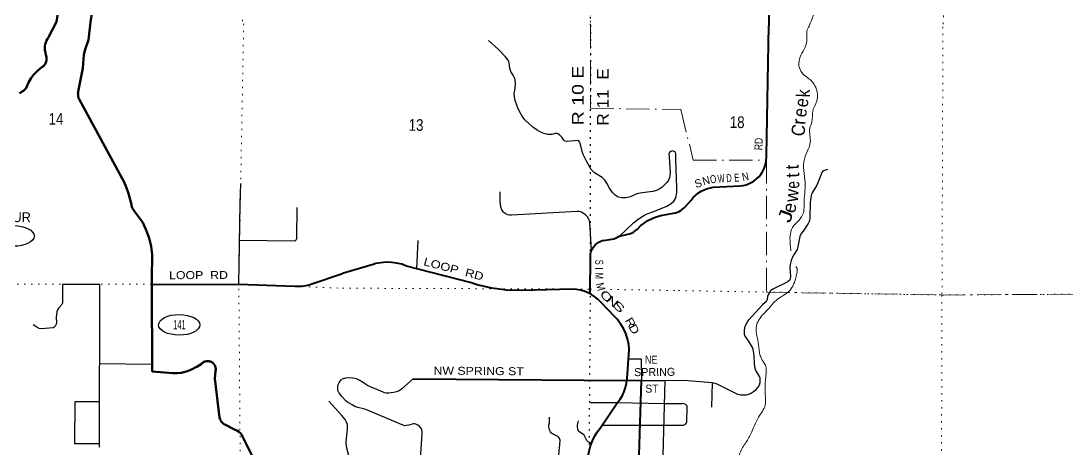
# Model space of a CAD drawing. Header units: feet. Extents: x -256679 to 5, y -731788 to -547785.
# Drawn here: x -132681 to -117002, y -646545 to -640122 of the extents above; entities that cross this region are included whole.
import ezdxf
from ezdxf.enums import TextEntityAlignment as Align

# ---------------------------------------------------------------- set-up
doc = ezdxf.new("R2010")
doc.units = ezdxf.units.FT
doc.header["$LTSCALE"] = 70
doc.linetypes.add('DOT_DASHED', pattern=[7.7, 5, -1.2, 0.3, -1.2])
doc.linetypes.add('DOTTED', pattern=[1.5, 0.3, -1.2])
for name, color, linetype, lineweight in [('17', 7, 'Continuous', 25), ('23', 7, 'Continuous', 70), ('26', 7, 'Continuous', 40), ('29', 7, 'Continuous', 25), ('39', 7, 'Continuous', 13), ('44', 7, 'DOT_DASHED', 13), ('6', 7, 'DOTTED', 25), ('7', 7, 'DOTTED', 13)]:
    doc.layers.add(name, color=color, linetype=linetype, lineweight=lineweight)
doc.layers.add('27', color=7, linetype='Continuous')
doc.layers.add('41', color=7, linetype='Continuous')

msp = doc.modelspace()

# ---------------------------------------------------------------- linework, layer by layer
at = {"layer": '17'}
for centre in [(-132791.61, -643347.8), (-130308.86, -644681.21)]:
    msp.add_ellipse(centre, major_axis=(-309.24, 1), ratio=0.500121, dxfattribs=at)
at = {"layer": '23'}
for points in [[(-132637.62, -637403.81), (-132513.44, -637626.32), (-132380.62, -637805.73), (-132246.06, -638017.23), (-132187.01, -638140.98), (-132147.81, -638258.48), (-132117.97, -638380.3), (-132097.68, -638503.36), (-132100.72, -638592.48), (-132111.59, -638735.7), (-132115.25, -638940.06), (-132092.74, -639130.61), (-132060.56, -639363.32), (-132058.79, -639468.32), (-132064.19, -639563.68), (-132083.5, -639721.83), (-132146.78, -640137.74)], [(-132637.62, -637403.81), (-132005.07, -637955.05), (-131967.57, -637997.89), (-131939.7, -638049.76), (-131935.52, -638101.51), (-131934.86, -638194.08), (-131930.82, -638438.58), (-131921.95, -638529.57), (-131896.2, -638617.21), (-131809.65, -638818.29), (-131759.22, -638936.65), (-131740.94, -638995.19), (-131680.16, -639408.48), (-131654.19, -639667.19), (-131618, -639899.93), (-131612.51, -639944.49), (-131614.64, -639980.11), (-131638.56, -640140.63)], [(-132394.04, -640835.9), (-132370.35, -640817.98), (-132358.11, -640810.95), (-132346.66, -640802.69), (-132336.14, -640793.28), (-132326.67, -640782.81), (-132318.34, -640771.42), (-132311.24, -640759.21), (-132305.46, -640746.33), (-132301.06, -640732.92), (-132298.09, -640719.12), (-132296.57, -640705.09), (-132296.53, -640690.97), (-132297.97, -640676.93), (-132298.8, -640672.14), (-132321.77, -640555.49), (-132322.84, -640527.29), (-132320.96, -640499.13), (-132316.15, -640471.32), (-132308.45, -640444.17), (-132297.96, -640417.97), (-132284.79, -640393.01), (-132269.08, -640369.56), (-132265.85, -640365.33), (-132146.78, -640137.74)], [(-130719.49, -644075.73), (-130720.59, -643861.32), (-130712.52, -643752.42), (-130715.51, -643626.7), (-130731.63, -643501.98), (-130760.69, -643379.63), (-130802.39, -643260.99), (-130856.26, -643147.36), (-130972.42, -642986), (-130974.11, -642984.35), (-130985.96, -642971.31), (-130996.38, -642957.11), (-131005.26, -642941.89), (-131012.51, -642925.83), (-131018.03, -642909.1), (-131021.78, -642891.88), (-131023.7, -642874.37), (-131049.36, -642784.14), (-131066.67, -642711.59), (-131096.5, -642624.19), (-131135.3, -642540.4), (-131809.51, -641295.87), (-131812.37, -641289.55), (-131818.7, -641272.37), (-131823.2, -641254.62), (-131825.82, -641236.5), (-131826.53, -641218.21), (-131825.32, -641199.94), (-131822.21, -641181.9), (-131754.89, -640830.04), (-131743.55, -640689.63), (-131737.37, -640630.1), (-131724.35, -640567.36), (-131670.68, -640403.28), (-131638.56, -640140.63)], [(-132701.83, -641208.78), (-132674.1, -641187.28), (-132644.29, -641168.8), (-132640.29, -641166.64), (-132629.97, -641158.61), (-132620.54, -641149.55), (-132612.11, -641139.56), (-132604.77, -641128.73), (-132598.61, -641117.2), (-132593.68, -641105.09), (-132593.6, -641104.86), (-132565.44, -641043.27), (-132530.99, -640984.96), (-132490.64, -640930.58), (-132444.82, -640880.71), (-132394.04, -640835.9)], [(-129169.51, -646735.08), (-129358.43, -646353.82), (-129364.58, -646343.08), (-129377.39, -646324.4), (-129392.09, -646307.16), (-129408.51, -646291.55), (-129420.78, -646282.12), (-129445.72, -646265.93), (-129470.78, -646253.62), (-129627.34, -646176.71), (-129631.06, -646174.47), (-129644.5, -646165.15), (-129656.9, -646154.48), (-129668.11, -646142.57), (-129678.02, -646129.55), (-129686.51, -646115.57), (-129693.5, -646100.77), (-129698.89, -646085.33), (-129702.65, -646069.41), (-129777.37, -645484.52), (-129764.3, -645374.25), (-129762.68, -645365.97), (-129761.33, -645353.27), (-129761.31, -645340.5), (-129762.62, -645327.79), (-129765.26, -645315.3), (-129769.19, -645303.15), (-129774.36, -645291.47), (-129780.73, -645280.4), (-129788.22, -645270.06), (-129796.75, -645260.55), (-129806.23, -645251.99), (-129816.55, -645244.47), (-129827.6, -645238.07), (-129839.26, -645232.85), (-129851.4, -645228.89), (-129863.89, -645226.21), (-129876.59, -645224.86), (-129889.36, -645224.84), (-129902.07, -645226.16), (-129914.56, -645228.79), (-129926.72, -645232.72), (-129938.39, -645237.9), (-129949.46, -645244.27), (-129959.81, -645251.76), (-129969.31, -645260.29), (-129977.87, -645269.77), (-130046.41, -645309.25), (-130048.31, -645310.49), (-130102.35, -645341.71), (-130159.36, -645367.12), (-130218.72, -645386.43), (-130279.77, -645399.43), (-130341.84, -645405.97), (-130404.25, -645405.99), (-130466.33, -645399.49), (-130712.77, -645379), (-130719.49, -644075.73)]]:
    msp.add_lwpolyline(points, dxfattribs=at)
at = {"layer": '26'}
msp.add_line((-123598.05, -645520.35), (-126800.08, -645494.81), dxfattribs=at)
for points in [[(-121483.12, -639198.71), (-121470.75, -640196.01)], [(-124150.46, -644215.02), (-124150.29, -644189.38), (-124146.67, -643668.49), (-124146.5, -643643.48), (-124143.87, -643618.49), (-124143.78, -643617.65), (-124138.39, -643592.24), (-124130.36, -643567.53), (-124119.8, -643543.79), (-124106.81, -643521.29), (-124091.55, -643500.27), (-124074.17, -643480.96), (-124054.86, -643463.58), (-124033.85, -643448.3), (-124011.35, -643435.31), (-123987.62, -643424.74), (-123962.92, -643416.71), (-123953, -643414.27), (-123854.47, -643399.13), (-123824.83, -643395.75), (-123795.7, -643389.3), (-123767.41, -643379.84), (-123740.26, -643367.47), (-123714.55, -643352.33), (-123711.49, -643350.28), (-123585.59, -643321.31), (-123560.52, -643315.54), (-123535.59, -643306.36), (-123530.36, -643304.43), (-123501.46, -643290.2), (-123474.21, -643273.02), (-123448.9, -643253.09), (-123441.54, -643246.43), (-123393.35, -643197.38), (-123340.3, -643153.63), (-123282.97, -643115.67), (-123221.98, -643083.91), (-123158.01, -643058.7), (-123091.75, -643040.32), (-123066.29, -643035.2), (-122901.38, -643006.63), (-122871.73, -643000.64), (-122842.88, -642991.59), (-122815.12, -642979.58), (-122788.78, -642964.72), (-122764.13, -642947.2), (-122741.45, -642927.19), (-122721.83, -642905.95), (-122636.69, -642808.42), (-122604.31, -642769.52), (-122568.04, -642734.21), (-122528.28, -642702.89), (-122485.46, -642675.9), (-122440.06, -642653.54), (-122392.56, -642636.04), (-122343.5, -642623.6), (-122307.85, -642617.9), (-121899.94, -642596.51), (-121855.16, -642589.91), (-121811.31, -642578.66), (-121768.88, -642562.9), (-121728.32, -642542.78), (-121690.1, -642518.54), (-121654.61, -642490.43), (-121622.26, -642458.77), (-121593.4, -642423.9), (-121568.34, -642386.2), (-121547.35, -642346.09), (-121530.68, -642304.01), (-121518.49, -642260.41), (-121510.93, -642215.78), (-121508.08, -642170.6), (-121508.68, -642142.64), (-121470.73, -640197.8)], [(-124150.46, -644215.02), (-124181.67, -644198.65), (-124237.39, -644176.51), (-124295.13, -644160.31), (-124354.24, -644150.23), (-124414.08, -644146.39), (-124416.8, -644146.37), (-125180.13, -644167.42), (-125403.54, -644161.97), (-125625.16, -644133.2), (-125842.55, -644081.42), (-125946.33, -644047.98), (-126900.27, -643798.38), (-126974.47, -643772.32), (-127050.99, -643754.15), (-127128.99, -643744.09), (-127207.62, -643742.23), (-127286.01, -643748.61), (-127363.3, -643763.14), (-127402.14, -643773.68), (-127860.1, -643912.26)], [(-130719.49, -644075.73), (-130698.21, -644075.65), (-129415.22, -644070.84), (-128574.06, -644099.24), (-128549.23, -644100.07), (-128524.06, -644099.48), (-128477.88, -644098.38), (-128407.26, -644089.26), (-128386.26, -644084.66), (-128361.17, -644079.17), (-128336.26, -644070.87), (-127860.1, -643912.26)], [(-123598.05, -645520.35), (-123594.7, -645494.06), (-123594.17, -645486.3), (-123562.59, -645057.19), (-123572.07, -644974.16), (-123590.18, -644892.58), (-123616.71, -644813.34), (-123651.39, -644737.3), (-123693.82, -644665.31), (-123743.54, -644598.15), (-123777.48, -644559.6), (-123990.6, -644340.93), (-124032.5, -644298.03), (-124078.66, -644259.75), (-124128.56, -644226.5), (-124150.46, -644215.02)], [(-124180.72, -647882.73), (-124182.69, -646740.95), (-124178.9, -646658.38), (-124166.49, -646576.66), (-124145.61, -646496.68), (-124116.49, -646419.33), (-124079.44, -646345.44), (-124034.87, -646275.83), (-124001.86, -646232.97), (-123739.68, -645848.13), (-123700.44, -645796.56), (-123666.81, -645741.17), (-123639.15, -645682.57), (-123617.77, -645621.41), (-123602.9, -645558.34), (-123598.05, -645520.35)], [(-123545.89, -648444.17), (-123545.84, -648433.21), (-123538.38, -646785.02), (-123416.63, -646629.64), (-123381.55, -645518.36), (-123597.32, -645520.36), (-123598.05, -645520.35)]]:
    msp.add_lwpolyline(points, dxfattribs=at)
at = {"layer": '29'}
for p, q in [((-128544.52, -643377.75), (-128540.24, -642921.14)), ((-129403.76, -643408.43), (-128575.27, -643418.56)), ((-126748.71, -643840.46), (-126728.48, -643414.72)), ((-130729.83, -645274.45), (-131499.71, -645265.77)), ((-123053.41, -646641.76), (-123024.11, -645514.94)), ((-122319.38, -645546.23), (-122332.42, -645917.31)), ((-128064.7, -645826.27), (-127871.79, -646039.96)), ((-122762.41, -646192.24), (-123971.02, -646191.29)), ((-126701.44, -646834.21), (-126665.52, -646314.71))]:
    msp.add_line(p, q, dxfattribs=at)
for points in [[(-125273.2, -641135.34), (-125269.52, -641050.66), (-125272.69, -641009.37), (-125277.98, -640986.09), (-125305.49, -640934.22), (-125336.17, -640882.35), (-125343.57, -640865.41), (-125352.04, -640831.54), (-125363.68, -640756.38), (-125368.97, -640737.33), (-125380.61, -640712.98), (-125419.76, -640661.12), (-125528.73, -640547.85), (-125672.09, -640417.65)], [(-124084, -642399.22), (-124136.9, -642348.42), (-124202.49, -642223.51), (-124253.28, -642124.01), (-124271.26, -642080.61), (-124300.89, -641953.59), (-124308.3, -641937.71), (-124320.99, -641920.77), (-124340.04, -641914.42), (-124386.59, -641918.65), (-124511.43, -641929.24), (-124529.42, -641927.12), (-124545.29, -641912.3), (-124574.92, -641867.84), (-124608.77, -641829.74), (-124633.11, -641814.92), (-124651.09, -641809.63), (-124672.25, -641810.68), (-124723.58, -641823.39), (-124744.2, -641825.5), (-124783.35, -641823.39), (-124822.49, -641814.92), (-124857.94, -641805.39), (-124909.25, -641783.16), (-124943.11, -641760.93), (-125006.58, -641715.41), (-125070.07, -641660.37), (-125127.2, -641603.21), (-125166.89, -641549.22), (-125207.61, -641478.3), (-125237.25, -641417.96), (-125273.2, -641315.29), (-125284.86, -641262.36), (-125288.02, -641213.67), (-125273.2, -641135.34)], [(-123711.49, -643350.28), (-123499.98, -643152.9), (-123429.09, -643093.63), (-123347.63, -643042.81), (-123293.67, -643015.29), (-123207.97, -642983.53), (-123000.6, -642898.85), (-122936.06, -642862.87), (-122894.8, -642826.87), (-122874.69, -642797.24), (-122866.23, -642771.83), (-122852.47, -642701.97), (-122849.3, -642621.52), (-122865.18, -642204.45), (-122867.28, -642111.31), (-122877.87, -642090.13), (-122892.68, -642079.55), (-122920.19, -642073.19), (-122939.23, -642079.55), (-122958.28, -642094.37), (-122970.97, -642115.54), (-122966.74, -642162.11), (-122949.82, -642403.46), (-122954.04, -642441.57), (-122960.39, -642471.21), (-122975.2, -642509.32), (-122996.37, -642538.95), (-123076.78, -642619.4), (-123114.86, -642646.92), (-123157.19, -642665.97), (-123212.2, -642678.68), (-123370.9, -642699.85), (-123432.27, -642712.55), (-123474.58, -642725.26), (-123512.68, -642746.42), (-123544.41, -642761.25), (-123610.02, -642776.06), (-123673.49, -642778.18), (-123728.51, -642763.36), (-123775.06, -642733.72), (-123813.15, -642695.61), (-123859.71, -642632.1), (-123897.79, -642555.89), (-123927.41, -642511.43), (-123969.74, -642471.2), (-124084, -642399.22)], [(-120592.56, -642349.74), (-120652.8, -642369.54), (-120669.73, -642382.24), (-120677.14, -642397.06), (-120706.76, -642473.28), (-120753.32, -642583.37), (-120821.03, -642701.93), (-120830.55, -642723.1), (-120843.25, -642771.79), (-120850.65, -642841.66), (-120854.89, -643061.83), (-120864.41, -643121.11), (-120880.28, -643159.22), (-120956.46, -643273.55), (-120986.09, -643309.54), (-121007.24, -643354), (-121028.4, -643455.62), (-121034.76, -643512.79), (-121045.33, -643548.77), (-121091.88, -643620.75), (-121123.63, -643675.8), (-121138.44, -643718.14), (-121153.26, -643775.31), (-121155.37, -643832.46), (-121146.9, -643951.02), (-121150.61, -643989.13), (-121159.08, -644006.06), (-121171.78, -644019.82), (-121197.69, -644039.94), (-121413.52, -644145.79), (-121432.05, -644158.5), (-121446.86, -644172.26), (-121468.54, -644205.07), (-121480.72, -644230.48), (-121489.7, -644255.88), (-121498.71, -644302.46), (-121503.46, -644314.11), (-121510.86, -644327.86), (-121525.68, -644345.86), (-121565.88, -644382.91), (-121773.25, -644607.32)], [(-129415.22, -644070.84), (-129393.83, -642858.57), (-129383.03, -642561.58)], [(-124128.81, -643560.51), (-124154.36, -643143.37), (-124166.53, -643104.21), (-124190.33, -643062.92), (-124219.43, -643030.11), (-124258.04, -643003.64), (-124278.68, -642993.06), (-124300.89, -642985.65), (-124319.94, -642981.42), (-124344.8, -642980.35), (-125330.86, -643037.51), (-125361.02, -643035.4), (-125385.87, -643029.05), (-125422.39, -643012.11), (-125437.2, -642999.41), (-125451.47, -642986.71), (-125472.11, -642958.13), (-125489.56, -642914.73), (-125500.14, -642830.04), (-125500.14, -642688.2)], [(-128575.27, -643418.56), (-128563.37, -643412.91), (-128553.86, -643402.34), (-128547.52, -643391.77), (-128544.52, -643377.75)], [(-132059.41, -644074.1), (-132060.6, -644352.06), (-132062.64, -644364.14), (-132070.03, -644374.71), (-132113.87, -644424.39), (-132133.42, -644455.04), (-132143.45, -644485.69), (-132151.9, -644572.36), (-132150.32, -644645.29), (-132154.02, -644669.6), (-132166.69, -644699.19), (-132180.95, -644715.04), (-132200.5, -644724.56), (-132380.08, -644739.35), (-132408.08, -644734.07), (-132441.35, -644718.22), (-132496.29, -644680.17)], [(-131505.43, -646517.47), (-131496.19, -644074.1), (-132059.41, -644074.1)], [(-122319.38, -645546.23), (-122281.64, -645553.69), (-122249.37, -645565.34), (-121940.42, -645719.89), (-121914.5, -645727.3), (-121891.22, -645730.47), (-121832.5, -645732.59), (-121812.93, -645730.47), (-121787.54, -645725.18), (-121747.86, -645709.3), (-121699.72, -645680.72), (-121667.45, -645654.25), (-121633.06, -645614.03), (-121611.9, -645579.1), (-121603.96, -645544.16), (-121601.32, -645500.77), (-121603.96, -645479.59), (-121610.31, -645457.36), (-121656.87, -645381.15), (-121665.33, -645365.26), (-121674.85, -645336.68), (-121686.49, -645266.82), (-121692.84, -645146.14), (-121702.88, -645074.16), (-121708.17, -645051.93), (-121718.23, -645023.35), (-121775.37, -644921.73), (-121819.8, -644858.21), (-121829.32, -644840.21), (-121834.61, -644816.92), (-121836.73, -644765.06), (-121829.32, -644719.54), (-121815.57, -644680.38), (-121797.58, -644644.38), (-121773.25, -644607.32)], [(-123571.05, -645189.62), (-123384.63, -645188.48), (-123381.55, -645518.36)], [(-127869.81, -645755.61), (-127916.34, -645696.92), (-127929.01, -645665.21), (-127931.13, -645612.36), (-127924.79, -645576.43), (-127910, -645544.72), (-127871.97, -645498.22)], [(-126800.08, -645494.81), (-126816.36, -645501.8), (-126839.09, -645519.8), (-126976.64, -645646.83), (-127010.49, -645670.11), (-127050.18, -645687.04), (-127099.37, -645697.64), (-127169.2, -645703.99), (-127209.4, -645703.99), (-127230.04, -645699.75), (-127249.6, -645693.4), (-127321.55, -645659.53), (-127433.7, -645617.19), (-127486.6, -645591.78), (-127547.97, -645549.44), (-127609.33, -645511.33), (-127653.77, -645492.28), (-127706.67, -645481.69), (-127772.27, -645477.46), (-127818.82, -645479.58), (-127868.65, -645493.8)], [(-127843.73, -645485.17), (-127857.22, -645488.95), (-127868.65, -645493.8)], [(-123381.55, -645518.36), (-123024.11, -645514.94), (-122740.85, -645512.24), (-122319.38, -645546.23)], [(-131503.66, -645835.6), (-131871.99, -645835.37), (-131879.85, -646459.6), (-131508.94, -646459.64)], [(-126665.52, -646314.71), (-126666.63, -646280.9), (-126671.92, -646257.61), (-126679.86, -646240.66), (-126702.61, -646212.09), (-126730.65, -646187.74), (-126763.97, -646169.75), (-126784.07, -646166.58), (-126802.59, -646166.57), (-126868.19, -646185.62), (-126906.8, -646193.04), (-126930.08, -646194.1), (-126942.25, -646191.97), (-127001.5, -646166.57), (-127509.36, -645952.75), (-127547.44, -645940.04), (-127632.09, -645923.1), (-127678.64, -645904.06), (-127718.84, -645880.76), (-127784.44, -645839.49), (-127809.83, -645819.36), (-127869.8, -645755.71)], [(-124145.36, -645848.4), (-123749.72, -645848.04), (-123046.9, -645858.54), (-122771.8, -645863.09)], [(-122762.41, -646192.24), (-122740.29, -646183.51), (-122722.3, -646172.93), (-122705.37, -646152.82), (-122700.08, -646135.88), (-122695.85, -645916.76), (-122697.96, -645903), (-122704.31, -645893.47), (-122721.24, -645876.53), (-122739.23, -645867.01), (-122771.8, -645863.09)], [(-127669.14, -646782.93), (-127738.95, -646694.78), (-127761.17, -646655.62), (-127773.86, -646624.92), (-127797.14, -646528.59), (-127802.96, -646496.83), (-127805.08, -646452.37), (-127803.49, -646386.74), (-127786.56, -646253.37), (-127784.97, -646209.96), (-127788.68, -646175.03), (-127799.79, -646140.1), (-127820.42, -646103.05), (-127871.79, -646039.96)], [(-124623.63, -646674.68), (-124602.47, -646482.02), (-124600.35, -646412.15), (-124607.23, -646385.68), (-124622.57, -646365.56), (-124632.1, -646357.11), (-124653.26, -646344.39), (-124682.88, -646331.7), (-124712.51, -646317.93), (-124729.44, -646304.18), (-124744.25, -646287.23), (-124756.95, -646255.48), (-124766.47, -646233.24), (-124769.64, -646208.91), (-124768.58, -646187.72), (-124761.18, -646153.86), (-124758, -646130.56), (-124761.18, -646067.06)], [(-124131.69, -646459.7), (-124178.19, -646435.43), (-124188.5, -646428.02), (-124199.61, -646413.73), (-124215.22, -646385.68), (-124234.52, -646344.92), (-124241.67, -646336.98), (-124280.82, -646307.34), (-124303.3, -646288.81), (-124317.85, -646274.52), (-124328.16, -646260.23), (-124336.1, -646243.29), (-124341.13, -646207.83), (-124340.86, -646186.13), (-124335.84, -646160.2), (-124323.14, -646122.09)]]:
    msp.add_lwpolyline(points, dxfattribs=at)
at = {"layer": '39'}
for points in [[(-127745.66, -623100.97), (-128074.31, -623219.59), (-128481.01, -623213.59), (-128835.84, -623082.18), (-129178.66, -622808.75), (-129490.4, -622463.68), (-129622.51, -622453.72), (-129694.13, -622558.81), (-129659.82, -622683.49), (-129575.06, -622925.07), (-129582.26, -623151.28), (-129695.87, -623534.13), (-129805.81, -623798.88), (-129943.38, -623890.98), (-130146.32, -623930.05), (-130390.04, -624018.58), (-130552.38, -624162.39), (-130619.8, -624395.72), (-130630.67, -624740.03), (-130549.46, -625091.71), (-130399.58, -625830.94), (-130327.84, -626284.63), (-130386.36, -626456), (-130499.74, -626538.45), (-130634.54, -626718.71), (-130760.85, -627007.25), (-130841.56, -627330.51), (-131081.03, -627827.67), (-131124.18, -628045.33), (-131157.2, -628397.33), (-131249.92, -628578.22), (-131281.02, -628794.06), (-131354.54, -629033.31), (-131502.46, -629291.48), (-131704.9, -629578.9), (-132041.51, -629860.33), (-132340.4, -630024.15), (-132813.45, -630175.39), (-133453.17, -630210.02), (-134242.17, -630314.54), (-134577.9, -630249.5), (-134765.24, -630318.84), (-134867, -630571.69), (-134884.84, -630841.8), (-134931.37, -631015.35), (-135038.63, -631232.07), (-135095.64, -631437.52), (-135332.56, -631754.46), (-135608.73, -631870.56), (-135838.56, -631969.31), (-136086.29, -631915.58), (-136453.88, -631978.25), (-136697.68, -632072.79), (-136853.45, -632176.64), (-136947.84, -632475.67), (-136978.13, -633060.03), (-136931.77, -633182.88), (-136844.38, -633238.24), (-137010.86, -633368.74), (-137076.45, -633443.31), (-137221.1, -633663.28), (-137365.3, -633941.54), (-137347.22, -634222.2), (-137152.12, -634597.59), (-136938.44, -634933.2), (-136868.63, -635240.66), (-136836.67, -635531.53), (-136892.52, -635797.07), (-136945.49, -636142.77), (-136902.77, -636381.73), (-136832.96, -636404.79), (-136716.25, -636228.27), (-136476.09, -636249.84), (-136089.55, -636564.87), (-135963.49, -636704.02), (-135777.07, -637125.35), (-135616.91, -637562.31), (-135550.58, -637831.66), (-135535.68, -638054.19), (-135443.3, -638181.72), (-135249.98, -638256.68), (-134752.93, -638534.38), (-134628.13, -638778.56), (-134563.43, -639021.85), (-134403.95, -639222.48), (-134275.54, -639494.74), (-134195.09, -639758.29), (-134047.8, -639970.76), (-133696.65, -640130.03)], [(-120865.15, -640200.15), (-120713.95, -639876), (-120578.49, -639753.12), (-120282, -639557.78), (-120272.07, -639359.33), (-120312.63, -638993.86), (-120277.81, -638709.43), (-120262.97, -638210.18), (-120233.92, -637693.04), (-120228.66, -637356.15), (-120306.19, -636875.96), (-120334.94, -636326.09), (-120318.21, -635838.9), (-120467.79, -635556.49), (-120689.47, -635269.28), (-120920.55, -634917.79), (-120921.67, -634618.94), (-120824.87, -634349.22), (-120817.6, -634218.93), (-120811.98, -634052.53)], [(-120864.48, -640198.74), (-120901.17, -640276.18), (-120900.06, -640388.55), (-120927.21, -640516.72), (-120990.41, -640634.52), (-121019.87, -640800.79), (-120976.47, -640897.5), (-120888.73, -640974.56), (-120822.93, -641033.35), (-120769.39, -641118.12), (-120750.93, -641318.94), (-120814.44, -641474.87), (-120825.79, -641637.29), (-120856.68, -641731.31), (-120850.39, -641948.07), (-120897.65, -642080.06), (-120947.09, -642234.11), (-120942.49, -642410.72), (-120927.85, -642587.43), (-120937.15, -642743.85), (-120944.58, -642918.35), (-120953.29, -643002.55), (-121024.49, -643114.25), (-121115.73, -643221.76), (-121152.93, -643351.84), (-121149.96, -643482.29), (-121139.85, -643573.13)], [(-121068.74, -643805.19), (-121049.18, -643835.92), (-121049.18, -643891.8), (-121077.12, -644011.93), (-121102.26, -644076.19), (-121158.14, -644165.59), (-121241.96, -644232.65), (-121317.39, -644280.14), (-121401.2, -644352.78), (-121496.2, -644461.74), (-121552.07, -644517.62), (-121616.33, -644601.43), (-121644.27, -644651.72), (-121661.03, -644749.51), (-121644.27, -644869.64), (-121633.09, -644933.9), (-121621.92, -645003.75), (-121613.54, -645084.77), (-121593.98, -645163), (-121541.82, -645254.44)], [(-121542.62, -645253.52), (-121541.82, -645254.44), (-121512.92, -645405.19), (-121526.6, -645607.72), (-121523.82, -645760.24), (-121526.84, -645886.63), (-121624.68, -646064.3), (-121743.21, -646318.03), (-121826.72, -646463.74), (-121910.38, -646627.5), (-121909.28, -646739.87), (-121907.4, -646755.94), (-121884.16, -646862.5), (-121863.3, -647015.19), (-121852.15, -647125.65), (-121900.23, -647359.97), (-121964, -647547.99), (-121975.1, -647678.31), (-121832.39, -647912.39), (-121578.76, -648089.3), (-121342.12, -648131.61), (-121173.92, -648193.36), (-121086.1, -648260.39), (-120986.23, -648327.52), (-120868.22, -648386.8), (-120684.19, -648478.79), (-120538.1, -648542.35), (-120454.88, -648681.56), (-120375.78, -648834.79), (-120303.02, -649026.08), (-120249.85, -649156.99), (-120196.89, -649313.99), (-120169.33, -649382.47), (-120141.88, -649464.99), (-120128.63, -649565.44), (-120234.64, -649761.09), (-120369.72, -649826.06), (-120488.72, -649889.17), (-120637.7, -649933.95), (-120770.77, -649998.93), (-120817.48, -650062.71), (-120854.9, -650113.9)]]:
    msp.add_spline(points, degree=3, dxfattribs=at)
at = {"layer": '44'}
for points in [[(-124108.3, -637529.26), (-124145.87, -640188.02)], [(-124145.87, -640188.02), (-124146.9, -641432.55), (-122792.85, -641449.72), (-122604.44, -642208.81), (-121504.21, -642208.42), (-121506.49, -644189.36), (-118876.6, -644233.66), (-113664.81, -644201.53), (-113640.99, -649462.82), (-110937.18, -649530.46), (-110922.82, -650932.88), (-105560.79, -650947.79), (-105555.33, -649556.68), (-103170.19, -649521.4), (-103163.05, -644158.06), (-105796.47, -644170.51), (-105761.74, -641471.06), (-97842.98, -641479.29), (-97866.51, -640307.41)]]:
    msp.add_lwpolyline(points, dxfattribs=at)
at = {"layer": '6'}
for points in [[(-124145.87, -640188.02), (-124115.63, -638857.62), (-124063.64, -633574.84), (-124115.03, -628204.65), (-124118.31, -623336.94)], [(-124145.87, -640188.02), (-124149.68, -644144.83), (-124186.88, -649499.87), (-124208.58, -650696.58)]]:
    msp.add_lwpolyline(points, dxfattribs=at)
at = {"layer": '7'}
for p, q in [((-123845.56, -644149.95), (-122827.07, -644167.11)), ((-122827.07, -644167.11), (-121506.49, -644189.36))]:
    msp.add_line(p, q, dxfattribs=at)
for points in [[(-118601.43, -596357.71), (-118657.27, -601624.4), (-118724.02, -606981.24), (-118660.05, -612295.41), (-118628.47, -617641.31), (-118895, -622927.71), (-119017.64, -628259.84), (-118838.74, -633914.29), (-118814.62, -639203.95), (-118862.16, -640209.5)], [(-129544.58, -622443.16), (-129553.19, -622869.95), (-129375.27, -628244.57), (-129307.83, -633590.86), (-129322.9, -638846.75), (-129361.25, -640153.42)], [(-129386.39, -647731.39), (-129415.22, -644070.84), (-129342.54, -640153.52)], [(-118862.16, -640209.5), (-118876.6, -644233.66), (-118890.87, -649484.57)], [(-133264.48, -644073.17), (-129415.22, -644070.84), (-127862.54, -644131.32)], [(-127862.54, -644131.32), (-124149.68, -644144.83), (-124076.97, -644146.05)], [(-121506.49, -644189.36), (-118876.6, -644233.66), (-113664.81, -644201.53), (-108286.46, -644186.99), (-103163.05, -644158.06), (-97786.86, -644161.56), (-95895.65, -644182.98)]]:
    msp.add_lwpolyline(points, dxfattribs=at)

# ---------------------------------------------------------------- texts
at = {"layer": '17', "width": 0.95}
msp.add_text('SPUR', height=150, rotation=358.957, dxfattribs=at).set_placement((-132798.5, -643138.51), align=Align.CENTER)
at = {"layer": '17', "width": 0.55}
msp.add_text('141', height=140, dxfattribs=at).set_placement((-130305.96, -644749.52), align=Align.CENTER)
at = {"layer": '27'}
for s, rotation, width, p in [('RD', 88.882, 0.8, (-121567.24, -642062.04)), ('N', 11.456, 0.85, (-121859.97, -642525.67)), ('N', 15.41, 0.95, (-122449.44, -642589.03)), ('O', 8.215, 0.75, (-122343.71, -642561.16)), ('W', 6.534, 0.65, (-122233.34, -642550.84)), ('D', 1.456, 0.65, (-122108.74, -642541.21)), ('E', 1.456, 0.7, (-121988.87, -642533.71)), ('LOOP  RD', 345.337, 1.2, (-126655.44, -643785.1)), ('LOOP  RD', 0.215, 1.15, (-130460.26, -643996.18)), ('NE', 359.256, 0.85, (-123328.99, -645262.33)), ('NW SPRING ST', 359.543, 1.15, (-126497.9, -645427.22)), ('ST', 0.531, 0.95, (-123320.55, -645698.47))]:
    msp.add_text(s, height=120, rotation=rotation, dxfattribs=dict(at, width=width)).set_placement(p)
for s, rotation, p in [('S', 16.607, (-122564.97, -642630)), ('SPRING', 0.531, (-123489.78, -645451))]:
    msp.add_text(s, height=120, rotation=rotation, dxfattribs=at).set_placement(p)
for s, rotation, width, p in [('S', 269.945, 0.7, (-124073.29, -643742.93)), ('I', 270.461, 0.9, (-124074.92, -643837.6)), ('M', 270.314, 0.65, (-124073.95, -643946.75)), ('M', 284.702, 0.9, (-124051.15, -644124.38)), ('O', 312.119, 1.5, (-123952.1, -644293.38)), ('N', 319.891, 1.5, (-123854.67, -644375.23)), ('S', 316.345, 1.75, (-123763.78, -644451.06)), ('R', 300.01, 1.25, (-123597.01, -644675.84)), ('D', 299.508, 1.25, (-123542.26, -644775.97))]:
    msp.add_text(s, height=120, rotation=rotation, dxfattribs=dict(at, width=width)).set_placement(p, align=Align.CENTER)
at = {"layer": '41'}
for s, rotation, width, p in [('k', 87.577, 0.9, (-120857.96, -641271.78)), ('e', 82.807, 0.9, (-120892, -641425.11)), ('e', 81.862, 0.9, (-120915.37, -641575.18)), ('C', 80.989, 0.9, (-120945.2, -641863.92)), ('e', 92.075, 0.75, (-121013.42, -642633.65)), ('J', 70.477, 1.35, (-121159.03, -643166.33))]:
    msp.add_text(s, height=200, rotation=rotation, dxfattribs=dict(at, width=width)).set_placement(p)
for s, rotation, p in [('r', 86.415, (-120924.2, -641683.99)), ('t', 92.407, (-121021.98, -642347.92)), ('t', 93.069, (-121012.83, -642468.71)), ('w', 85.001, (-121040.06, -642844.89)), ('e', 78.513, (-121081.59, -643016.41))]:
    msp.add_text(s, height=200, rotation=rotation, dxfattribs=at).set_placement(p)
at = {"layer": '6'}
for s, width, p in [('R 10 E', 1.25, (-124247.31, -641687.46)), ('R 11  E', 1.1, (-123872.35, -641692.42))]:
    msp.add_text(s, height=175, rotation=89.945, dxfattribs=dict(at, width=width)).set_placement(p)
at = {"layer": '7', "width": 0.85}
msp.add_text('14', height=175, dxfattribs=at).set_placement((-132266.3, -641679.49))
for s, p in [('13', (-126870.35, -641769.48)), ('18', (-122057.07, -641727.89))]:
    msp.add_text(s, height=175, rotation=359.471, dxfattribs=at).set_placement(p)

doc.saveas('drawing.dxf')
